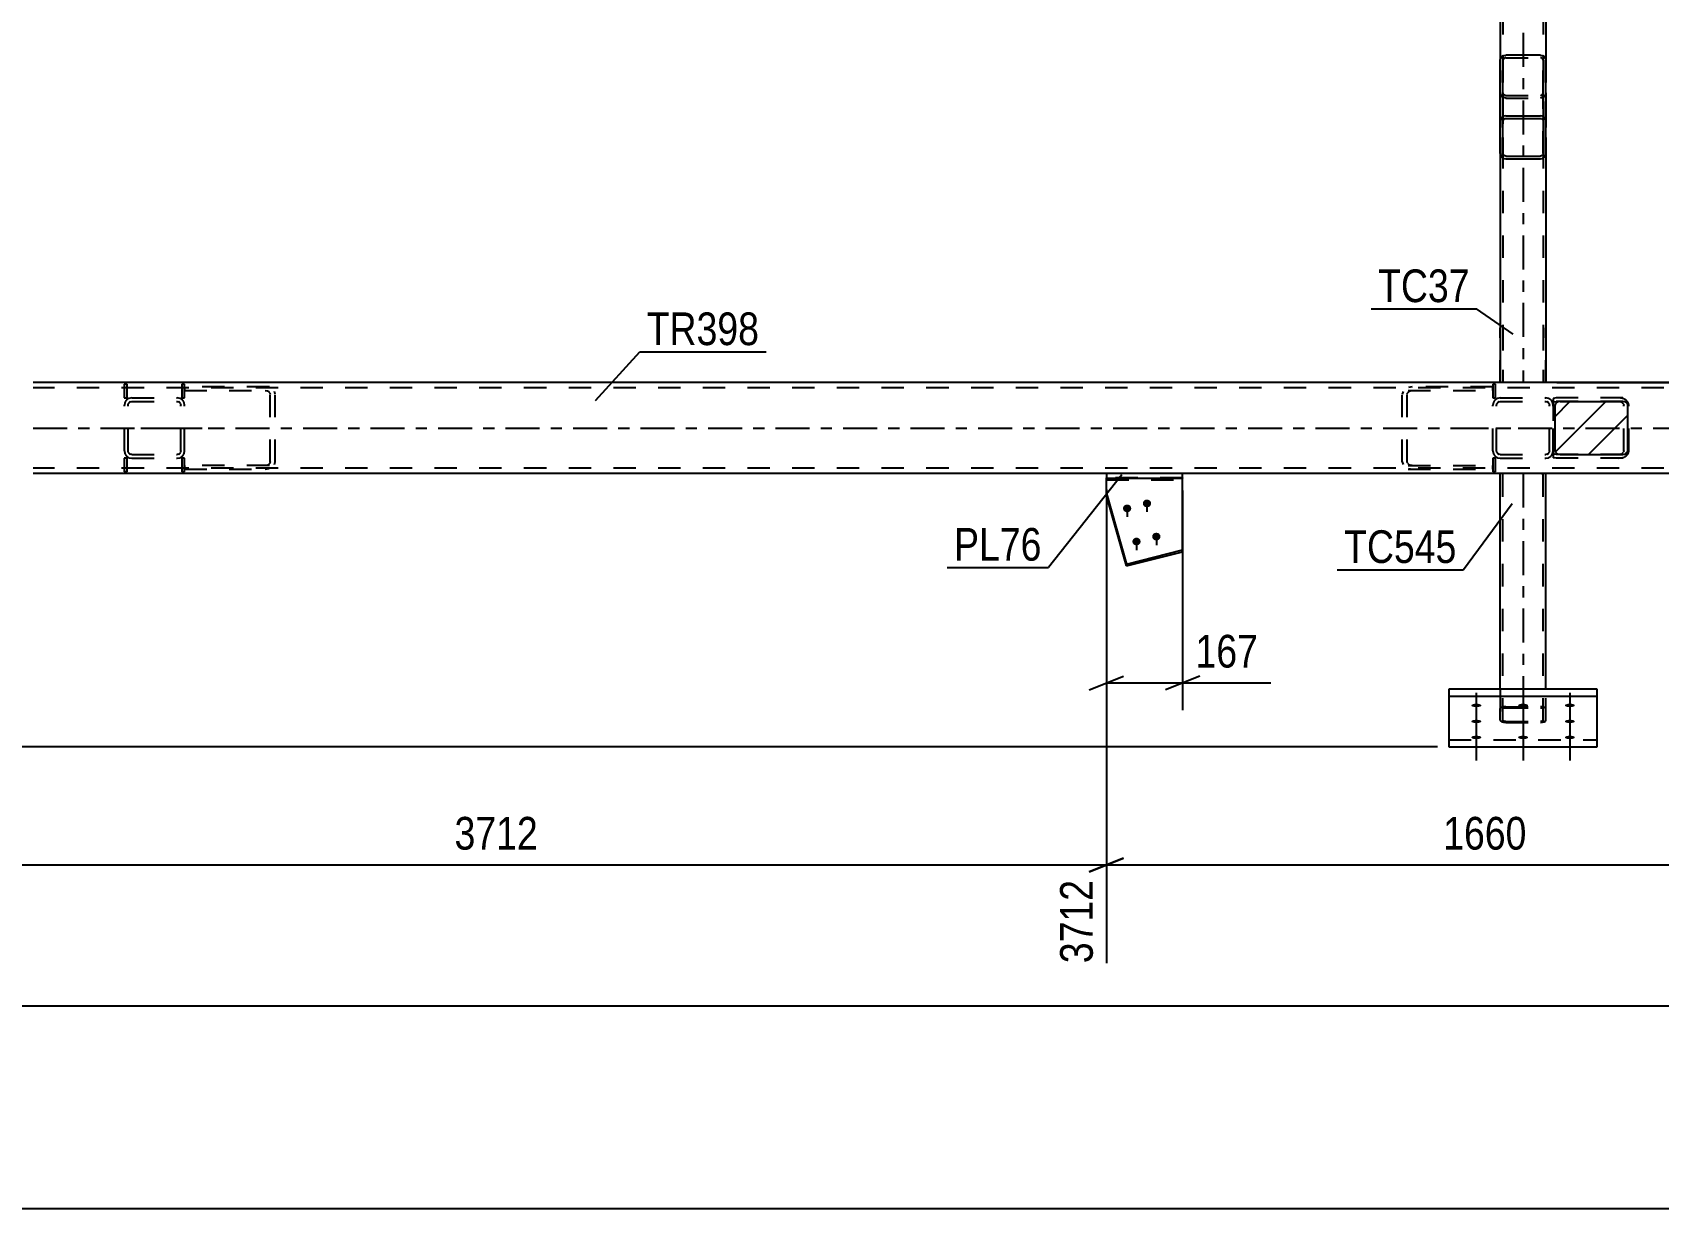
# Model space of a CAD drawing. Header units: millimetres. Extents: x -136 to 1053, y -541 to 300.
# Drawn here: x 11.9 to 154.4, y 101.8 to 204.9 of the extents above; entities that cross this region are included whole.
import ezdxf

# ---------------------------------------------------------------- set-up
doc = ezdxf.new("R2010")
doc.units = ezdxf.units.MM
doc.linetypes.add('DXK_LINE_DOT2', pattern=[3.9198, 1.9599, -1.9599])
doc.linetypes.add('DXK_LINE_DOT3', pattern=[5.9187, 2.979, -0.9799, 0.9799, -0.9799])
doc.styles.add('Arial Narrow', font='ARIALN.TTF', dxfattribs={"height": 0.2})

# ---------------------------------------------------------------- blocks, each defined once
blk = doc.blocks.new('Part-335479020-5787 - 5651')
at = {"color": 7, "linetype": 'DXK_LINE_DOT2'}
for p, q in [((140.16, 167.55), (139.92, 167.55)), ((139.92, 167.55), (139.92, 166.35)), ((140.16, 166.35), (140.16, 167.55)), ((140.16, 166.35), (139.92, 166.35))]:
    blk.add_line(p, q, dxfattribs=at)
blk = doc.blocks.new('Part-335479020-5788 - 5651')
at = {"color": 7, "linetype": 'DXK_LINE_DOT2'}
for p, q in [((140.16, 174.03), (139.92, 174.03)), ((139.92, 174.03), (139.92, 172.83)), ((140.16, 172.83), (140.16, 174.03)), ((139.92, 172.83), (140.16, 172.83))]:
    blk.add_line(p, q, dxfattribs=at)
blk = doc.blocks.new('Part-335479020-5686 - 5651')
at = {"color": 2, "linetype": 'Continuous'}
for p, q in [((106.04, 166.19), (106.04, 165.79)), ((112.72, 166.19), (106.04, 166.19)), ((106.04, 165.79), (112.72, 165.79)), ((112.72, 165.79), (112.72, 166.19))]:
    blk.add_line(p, q, dxfattribs=at)
blk = doc.blocks.new('Part-335479020-5697 - 5651')
at = {"color": 7, "linetype": 'DXK_LINE_DOT2'}
for p, q in [((140.57, 174.19), (140.57, 178.96)), ((140.81, 178.96), (140.81, 174.19)), ((144.33, 178.96), (144.33, 174.19)), ((144.57, 174.19), (144.57, 178.96)), ((144.57, 174.19), (140.57, 174.19))]:
    blk.add_line(p, q, dxfattribs=at)
blk = doc.blocks.new('Bolt-335479020-5712 - 5651')
at = {"linetype": 'Continuous'}
for points in [[(138.47, 146.02), (138.57, 146.02), (138.65, 146.01), (138.73, 145.99), (138.8, 145.97), (138.86, 145.94), (138.89, 145.92), (138.91, 145.88), (138.91, 145.85), (138.89, 145.82), (138.86, 145.79), (138.8, 145.77), (138.73, 145.75), (138.65, 145.73), (138.57, 145.72), (138.47, 145.72), (138.38, 145.72), (138.3, 145.73), (138.22, 145.75), (138.15, 145.77), (138.09, 145.79), (138.06, 145.82), (138.04, 145.85), (138.04, 145.88), (138.06, 145.92), (138.09, 145.94), (138.15, 145.97), (138.22, 145.99), (138.3, 146.01), (138.38, 146.02)], [(142.57, 146.02), (142.67, 146.02), (142.75, 146.01), (142.83, 145.99), (142.9, 145.97), (142.96, 145.94), (142.99, 145.92), (143.01, 145.88), (143.01, 145.85), (142.99, 145.82), (142.96, 145.79), (142.9, 145.77), (142.83, 145.75), (142.75, 145.73), (142.67, 145.72), (142.57, 145.72), (142.48, 145.72), (142.4, 145.73), (142.32, 145.75), (142.25, 145.77), (142.19, 145.79), (142.16, 145.82), (142.14, 145.85), (142.14, 145.88), (142.16, 145.92), (142.19, 145.94), (142.25, 145.97), (142.32, 145.99), (142.4, 146.01), (142.48, 146.02)], [(146.67, 146.02), (146.77, 146.02), (146.85, 146.01), (146.93, 145.99), (147, 145.97), (147.06, 145.94), (147.09, 145.92), (147.11, 145.88), (147.11, 145.85), (147.09, 145.82), (147.06, 145.79), (147, 145.77), (146.93, 145.75), (146.85, 145.73), (146.77, 145.72), (146.67, 145.72), (146.58, 145.72), (146.5, 145.73), (146.42, 145.75), (146.35, 145.77), (146.29, 145.79), (146.26, 145.82), (146.24, 145.85), (146.24, 145.88), (146.26, 145.92), (146.29, 145.94), (146.35, 145.97), (146.42, 145.99), (146.5, 146.01), (146.58, 146.02)], [(138.47, 144.62), (138.57, 144.61), (138.65, 144.6), (138.73, 144.59), (138.8, 144.57), (138.86, 144.54), (138.89, 144.51), (138.91, 144.48), (138.91, 144.45), (138.89, 144.42), (138.86, 144.39), (138.8, 144.37), (138.73, 144.35), (138.65, 144.33), (138.57, 144.32), (138.47, 144.32), (138.38, 144.32), (138.3, 144.33), (138.22, 144.35), (138.15, 144.37), (138.09, 144.39), (138.06, 144.42), (138.04, 144.45), (138.04, 144.48), (138.06, 144.51), (138.09, 144.54), (138.15, 144.57), (138.22, 144.59), (138.3, 144.6), (138.38, 144.61)], [(146.67, 144.62), (146.77, 144.61), (146.85, 144.6), (146.93, 144.59), (147, 144.57), (147.06, 144.54), (147.09, 144.51), (147.11, 144.48), (147.11, 144.45), (147.09, 144.42), (147.06, 144.39), (147, 144.37), (146.93, 144.35), (146.85, 144.33), (146.77, 144.32), (146.67, 144.32), (146.58, 144.32), (146.5, 144.33), (146.42, 144.35), (146.35, 144.37), (146.29, 144.39), (146.26, 144.42), (146.24, 144.45), (146.24, 144.48), (146.26, 144.51), (146.29, 144.54), (146.35, 144.57), (146.42, 144.59), (146.5, 144.6), (146.58, 144.61)], [(138.47, 143.22), (138.57, 143.21), (138.65, 143.2), (138.73, 143.19), (138.8, 143.17), (138.86, 143.14), (138.89, 143.11), (138.91, 143.08), (138.91, 143.05), (138.89, 143.02), (138.86, 142.99), (138.8, 142.96), (138.73, 142.94), (138.65, 142.93), (138.57, 142.92), (138.47, 142.91), (138.38, 142.92), (138.3, 142.93), (138.22, 142.94), (138.15, 142.96), (138.09, 142.99), (138.06, 143.02), (138.04, 143.05), (138.04, 143.08), (138.06, 143.11), (138.09, 143.14), (138.15, 143.17), (138.22, 143.19), (138.3, 143.2), (138.38, 143.21)], [(142.57, 143.22), (142.67, 143.21), (142.75, 143.2), (142.83, 143.19), (142.9, 143.17), (142.96, 143.14), (142.99, 143.11), (143.01, 143.08), (143.01, 143.05), (142.99, 143.02), (142.96, 142.99), (142.9, 142.96), (142.83, 142.94), (142.75, 142.93), (142.67, 142.92), (142.57, 142.91), (142.48, 142.92), (142.4, 142.93), (142.32, 142.94), (142.25, 142.96), (142.19, 142.99), (142.16, 143.02), (142.14, 143.05), (142.14, 143.08), (142.16, 143.11), (142.19, 143.14), (142.25, 143.17), (142.32, 143.19), (142.4, 143.2), (142.48, 143.21)], [(146.67, 143.22), (146.77, 143.21), (146.85, 143.2), (146.93, 143.19), (147, 143.17), (147.06, 143.14), (147.09, 143.11), (147.11, 143.08), (147.11, 143.05), (147.09, 143.02), (147.06, 142.99), (147, 142.96), (146.93, 142.94), (146.85, 142.93), (146.77, 142.92), (146.67, 142.91), (146.58, 142.92), (146.5, 142.93), (146.42, 142.94), (146.35, 142.96), (146.29, 142.99), (146.26, 143.02), (146.24, 143.05), (146.24, 143.08), (146.26, 143.11), (146.29, 143.14), (146.35, 143.17), (146.42, 143.19), (146.5, 143.2), (146.58, 143.21)]]:
    blk.add_hatch(color=1, dxfattribs=at).paths.add_polyline_path(points)
at = {"color": 1, "linetype": 'Continuous'}
for p, q in [((138.47, 146.96), (138.47, 143.84)), ((142.57, 146.96), (142.57, 143.84)), ((146.67, 146.96), (146.67, 143.84)), ((138.47, 145.56), (138.47, 142.44)), ((146.67, 145.56), (146.67, 142.44)), ((138.47, 144.15), (138.47, 141.03)), ((142.57, 144.15), (142.57, 141.03)), ((146.67, 144.15), (146.67, 141.03))]:
    blk.add_line(p, q, dxfattribs=at)
blk = doc.blocks.new('Bolt-335479020-5714 - 5651')
at = {"linetype": 'Continuous'}
for points in [[(107.85, 162.81), (107.78, 162.81), (107.71, 162.83), (107.64, 162.87), (107.59, 162.92), (107.54, 162.97), (107.51, 163.04), (107.5, 163.11), (107.5, 163.18), (107.51, 163.25), (107.54, 163.31), (107.59, 163.37), (107.64, 163.42), (107.71, 163.45), (107.78, 163.47), (107.85, 163.48), (107.93, 163.47), (108, 163.45), (108.07, 163.42), (108.12, 163.37), (108.17, 163.31), (108.2, 163.25), (108.21, 163.18), (108.21, 163.11), (108.2, 163.04), (108.17, 162.97), (108.12, 162.92), (108.07, 162.87), (108, 162.83), (107.93, 162.81)], [(109.59, 163.24), (109.52, 163.25), (109.45, 163.27), (109.38, 163.3), (109.33, 163.35), (109.28, 163.41), (109.25, 163.47), (109.24, 163.54), (109.24, 163.61), (109.25, 163.68), (109.28, 163.75), (109.33, 163.8), (109.38, 163.85), (109.45, 163.89), (109.52, 163.91), (109.59, 163.92), (109.67, 163.91), (109.74, 163.89), (109.81, 163.85), (109.86, 163.8), (109.91, 163.75), (109.94, 163.68), (109.95, 163.61), (109.95, 163.54), (109.94, 163.47), (109.91, 163.41), (109.86, 163.35), (109.81, 163.3), (109.74, 163.27), (109.67, 163.25)], [(108.68, 159.9), (108.6, 159.91), (108.53, 159.93), (108.47, 159.96), (108.41, 160.01), (108.37, 160.07), (108.33, 160.13), (108.32, 160.2), (108.32, 160.27), (108.33, 160.34), (108.37, 160.41), (108.41, 160.46), (108.47, 160.51), (108.53, 160.55), (108.6, 160.57), (108.68, 160.58), (108.75, 160.57), (108.82, 160.55), (108.89, 160.51), (108.94, 160.46), (108.99, 160.41), (109.02, 160.34), (109.03, 160.27), (109.03, 160.2), (109.02, 160.13), (108.99, 160.07), (108.94, 160.01), (108.89, 159.96), (108.82, 159.93), (108.75, 159.91)], [(110.42, 160.33), (110.34, 160.34), (110.27, 160.36), (110.2, 160.4), (110.15, 160.45), (110.1, 160.5), (110.07, 160.57), (110.06, 160.64), (110.06, 160.71), (110.07, 160.78), (110.1, 160.84), (110.15, 160.9), (110.2, 160.95), (110.27, 160.98), (110.34, 161), (110.42, 161.01), (110.49, 161), (110.56, 160.98), (110.63, 160.95), (110.68, 160.9), (110.73, 160.84), (110.76, 160.78), (110.77, 160.71), (110.77, 160.64), (110.76, 160.57), (110.73, 160.5), (110.68, 160.45), (110.63, 160.4), (110.56, 160.36), (110.49, 160.34)]]:
    blk.add_hatch(color=1, dxfattribs=at).paths.add_polyline_path(points)
at = {"color": 1, "linetype": 'Continuous'}
for p, q in [((107.85, 163.42), (107.85, 162.39)), ((109.59, 163.85), (109.59, 162.83)), ((108.68, 160.51), (108.68, 159.49)), ((110.42, 160.95), (110.42, 159.92))]:
    blk.add_line(p, q, dxfattribs=at)
blk = doc.blocks.new('Part-335479020-5784 - 5651')
at = {"color": 7, "linetype": 'DXK_LINE_DOT2'}
for p, q in [((25.21, 174.03), (24.97, 174.03)), ((24.97, 174.03), (24.97, 172.83)), ((25.21, 172.83), (25.21, 174.03)), ((24.97, 172.83), (25.21, 172.83))]:
    blk.add_line(p, q, dxfattribs=at)
blk = doc.blocks.new('Part-335479020-5785 - 5651')
at = {"color": 7, "linetype": 'DXK_LINE_DOT2'}
for p, q in [((20.16, 167.55), (19.92, 167.55)), ((19.92, 167.55), (19.92, 166.35)), ((20.16, 166.35), (20.16, 167.55)), ((20.16, 166.35), (19.92, 166.35))]:
    blk.add_line(p, q, dxfattribs=at)
blk = doc.blocks.new('Part-335479020-5728 - 5651')
at = {"color": 7, "linetype": 'DXK_LINE_DOT2'}
for p, q in [((112.72, 165.81), (106.04, 165.81)), ((106.04, 165.81), (106.04, 165.79)), ((106.04, 165.79), (106.04, 165.81)), ((106.04, 165.64), (112.72, 165.64)), ((112.72, 165.81), (112.72, 165.79)), ((112.72, 165.79), (112.72, 165.81))]:
    blk.add_line(p, q, dxfattribs=at)
at = {"color": 2, "linetype": 'Continuous'}
for p, q in [((106.04, 164.28), (106.04, 165.79)), ((112.72, 159.34), (112.72, 165.79)), ((106.04, 164.44), (107.79, 158.26)), ((107.79, 158.1), (106.04, 164.28)), ((107.79, 158.26), (112.72, 159.5)), ((107.79, 158.1), (112.72, 159.34)), ((107.79, 158.26), (107.79, 158.1))]:
    blk.add_line(p, q, dxfattribs=at)
blk = doc.blocks.new('Part-335479020-5786 - 5651')
at = {"color": 7, "linetype": 'DXK_LINE_DOT2'}
for p, q in [((20.16, 174.03), (19.92, 174.03)), ((19.92, 174.03), (19.92, 172.83)), ((20.16, 172.83), (20.16, 174.03)), ((19.92, 172.83), (20.16, 172.83))]:
    blk.add_line(p, q, dxfattribs=at)
blk = doc.blocks.new('Part-335479020-5797 - 5651')
at = {"color": 7, "linetype": 'DXK_LINE_DOT2'}
for p, q in [((25.21, 167.55), (24.97, 167.55)), ((24.97, 167.55), (24.97, 166.35)), ((25.21, 166.35), (25.21, 167.55)), ((24.97, 166.35), (25.21, 166.35))]:
    blk.add_line(p, q, dxfattribs=at)
blk = doc.blocks.new('Part-335479020-5841 - 5651')
at = {"color": 2, "linetype": 'Continuous'}
for p, q in [((140.57, 253.7), (140.61, 253.89)), ((140.61, 253.89), (140.72, 254.04)), ((140.72, 254.04), (140.87, 254.15)), ((140.87, 254.15), (141.05, 254.18)), ((141.05, 254.18), (144.09, 254.18)), ((144.09, 254.18), (144.28, 254.15)), ((144.28, 254.15), (144.43, 254.04)), ((144.43, 254.04), (144.54, 253.89)), ((144.54, 253.89), (144.57, 253.7)), ((140.57, 253.7), (140.57, 252.99)), ((144.57, 253.7), (144.57, 252.99)), ((140.57, 240.57), (140.57, 225.93)), ((144.57, 240.57), (144.57, 225.93)), ((140.57, 213.51), (140.57, 202.43)), ((144.57, 213.51), (144.57, 202.43)), ((140.57, 194.25), (140.57, 174.19)), ((144.57, 194.25), (144.57, 174.19)), ((144.54, 174.19), (140.57, 174.19)), ((144.57, 174.19), (144.54, 174.19))]:
    blk.add_line(p, q, dxfattribs=at)
at = {"color": 7, "linetype": 'DXK_LINE_DOT2'}
for p, q in [((140.83, 253.8), (140.81, 253.7)), ((140.88, 253.87), (140.83, 253.8)), ((140.96, 253.93), (140.88, 253.87)), ((141.05, 253.94), (140.96, 253.93)), ((141.05, 253.94), (144.09, 253.94)), ((144.19, 253.93), (144.09, 253.94)), ((144.26, 253.87), (144.19, 253.93)), ((144.32, 253.8), (144.26, 253.87)), ((144.33, 253.7), (144.32, 253.8)), ((140.57, 252.99), (140.57, 240.57)), ((140.81, 253.7), (140.81, 174.19)), ((144.33, 253.7), (144.33, 174.19)), ((144.57, 252.99), (144.57, 240.57)), ((140.61, 250.48), (140.57, 250.66)), ((140.72, 250.33), (140.61, 250.48)), ((140.87, 250.22), (140.72, 250.33)), ((140.81, 250.66), (140.83, 250.57)), ((140.83, 250.57), (140.88, 250.5)), ((141.05, 250.18), (140.87, 250.22)), ((140.88, 250.5), (140.96, 250.44)), ((140.96, 250.44), (141.05, 250.42)), ((141.05, 250.42), (144.09, 250.42)), ((141.05, 250.18), (144.09, 250.18)), ((144.09, 250.42), (144.19, 250.44)), ((144.28, 250.22), (144.09, 250.18)), ((144.19, 250.44), (144.26, 250.5)), ((144.26, 250.5), (144.32, 250.57)), ((144.43, 250.33), (144.28, 250.22)), ((144.32, 250.57), (144.33, 250.66)), ((144.54, 250.48), (144.43, 250.33)), ((144.57, 250.66), (144.54, 250.48)), ((140.57, 225.93), (140.57, 213.51)), ((144.57, 225.93), (144.57, 213.51)), ((140.57, 202.43), (140.57, 194.25)), ((144.57, 202.43), (144.57, 194.25)), ((144.32, 174.19), (144.33, 174.19))]:
    blk.add_line(p, q, dxfattribs=at)
at = {"color": 7, "linetype": 'DXK_LINE_DOT3'}
blk.add_line((142.57, 252.18), (142.57, 174.19), dxfattribs=at)
blk = doc.blocks.new('Part-335479020-5843 - 5651')
at = {"color": 2, "linetype": 'Continuous'}
for p, q in [((149.07, 147.29), (136.07, 147.29)), ((136.07, 147.29), (136.07, 142.24)), ((149.07, 142.24), (149.07, 147.29)), ((136.07, 146.69), (149.07, 146.69)), ((136.07, 142.24), (149.07, 142.24))]:
    blk.add_line(p, q, dxfattribs=at)
at = {"color": 7, "linetype": 'DXK_LINE_DOT2'}
blk.add_line((136.07, 142.85), (149.07, 142.85), dxfattribs=at)
blk = doc.blocks.new('Part-335479020-5852 - 5651')
at = {"color": 2, "linetype": 'Continuous'}
for p, q in [((140.57, 174.19), (11.92, 174.19)), ((380.57, 174.19), (144.57, 174.19)), ((106.04, 166.19), (11.92, 166.19)), ((140.57, 166.19), (112.72, 166.19)), ((172.42, 166.19), (144.57, 166.19))]:
    blk.add_line(p, q, dxfattribs=at)
at = {"color": 7, "linetype": 'DXK_LINE_DOT2'}
for p, q in [((144.57, 174.19), (140.57, 174.19)), ((637.06, 173.71), (11.92, 173.71)), ((637.06, 166.67), (11.92, 166.67)), ((112.72, 166.19), (106.04, 166.19)), ((144.57, 166.19), (140.57, 166.19))]:
    blk.add_line(p, q, dxfattribs=at)
at = {"color": 7, "linetype": 'DXK_LINE_DOT3'}
blk.add_line((11.92, 170.19), (637.06, 170.19), dxfattribs=at)
blk = doc.blocks.new('Part-335479020-5856 - 5651')
at = {"color": 7, "linetype": 'DXK_LINE_DOT2'}
for p, q in [((20.57, 172.83), (20.32, 172.78)), ((20.57, 172.83), (24.57, 172.83)), ((24.81, 172.78), (24.57, 172.83)), ((19.97, 172.43), (19.93, 172.19)), ((19.93, 168.19), (19.93, 172.19)), ((20.25, 172.19), (20.27, 172.31)), ((20.25, 168.19), (20.25, 172.19)), ((20.44, 172.48), (20.57, 172.51)), ((20.57, 172.51), (24.57, 172.51)), ((24.57, 172.51), (24.69, 172.48)), ((24.86, 172.31), (24.89, 172.19)), ((24.89, 168.19), (24.89, 172.19)), ((25.21, 172.19), (25.16, 172.43)), ((25.21, 168.19), (25.21, 172.19)), ((19.93, 168.19), (19.97, 167.94)), ((20.27, 168.06), (20.25, 168.19)), ((20.32, 167.59), (20.57, 167.55)), ((20.57, 167.87), (20.44, 167.89)), ((20.57, 167.87), (24.57, 167.87)), ((20.57, 167.55), (24.57, 167.55)), ((24.69, 167.89), (24.57, 167.87)), ((24.57, 167.55), (24.81, 167.59)), ((24.89, 168.19), (24.86, 168.06)), ((25.16, 167.94), (25.21, 168.19))]:
    blk.add_line(p, q, dxfattribs=at)
for centre, radius, start, end in [((20.57, 172.19), 0.64, 112.5, 157.5), ((24.57, 172.19), 0.64, 22.5, 67.5), ((20.57, 172.19), 0.32, 112.5, 157.5), ((24.57, 172.19), 0.32, 22.5, 67.5), ((20.57, 168.19), 0.64, 202.5, 247.5), ((20.57, 168.19), 0.32, 202.5, 247.5), ((24.57, 168.19), 0.32, 292.5, 337.5), ((24.57, 168.19), 0.64, 292.5, 337.5)]:
    blk.add_arc(centre, radius, start, end, dxfattribs=at)
blk = doc.blocks.new('Part-335479020-5859 - 5651')
at = {"color": 7, "linetype": 'DXK_LINE_DOT2'}
for p, q in [((140.57, 172.83), (140.32, 172.78)), ((140.57, 172.83), (144.57, 172.83)), ((144.81, 172.78), (144.57, 172.83)), ((139.97, 172.43), (139.93, 172.19)), ((139.93, 168.19), (139.93, 172.19)), ((140.25, 172.19), (140.27, 172.31)), ((140.25, 168.19), (140.25, 172.19)), ((140.44, 172.48), (140.57, 172.51)), ((140.57, 172.51), (144.57, 172.51)), ((144.57, 172.51), (144.69, 172.48)), ((144.86, 172.31), (144.89, 172.19)), ((144.89, 168.19), (144.89, 172.19)), ((145.21, 172.19), (145.16, 172.43)), ((145.21, 168.19), (145.21, 172.19)), ((139.93, 168.19), (139.97, 167.94)), ((140.27, 168.06), (140.25, 168.19)), ((140.32, 167.59), (140.57, 167.55)), ((140.57, 167.87), (140.44, 167.89)), ((140.57, 167.87), (144.57, 167.87)), ((140.57, 167.55), (144.57, 167.55)), ((144.69, 167.89), (144.57, 167.87)), ((144.57, 167.55), (144.81, 167.59)), ((144.89, 168.19), (144.86, 168.06)), ((145.16, 167.94), (145.21, 168.19))]:
    blk.add_line(p, q, dxfattribs=at)
at = {"color": 7, "linetype": 'DXK_LINE_DOT3'}
blk.add_line((142.57, 170.19), (142.57, 170.19), dxfattribs=at)
at = {"color": 7, "linetype": 'DXK_LINE_DOT2'}
for centre, radius, start, end in [((140.57, 172.19), 0.64, 112.5, 157.5), ((144.57, 172.19), 0.64, 22.5, 67.5), ((140.57, 172.19), 0.32, 112.5, 157.5), ((144.57, 172.19), 0.32, 22.5, 67.5), ((140.57, 168.19), 0.64, 202.5, 247.5), ((140.57, 168.19), 0.32, 202.5, 247.5), ((144.57, 168.19), 0.32, 292.5, 337.5), ((144.57, 168.19), 0.64, 292.5, 337.5)]:
    blk.add_arc(centre, radius, start, end, dxfattribs=at)
blk = doc.blocks.new('Part-335479020-5884 - 5651')
at = {"color": 7, "linetype": 'DXK_LINE_DOT2'}
for p, q in [((32.64, 173.79), (25.21, 173.79)), ((25.21, 173.79), (25.21, 173.47)), ((25.21, 173.47), (32.64, 173.47)), ((32.62, 173.74), (32.28, 173.79)), ((32.28, 173.47), (32.45, 173.44)), ((32.69, 173.27), (32.72, 173.15)), ((32.72, 167.23), (32.72, 173.15)), ((33.16, 173.15), (33.1, 173.39)), ((33.16, 167.23), (33.16, 173.15)), ((32.64, 166.91), (25.21, 166.91)), ((25.21, 166.91), (25.21, 166.59)), ((32.45, 166.93), (32.28, 166.91)), ((32.72, 167.23), (32.69, 167.1)), ((33.1, 166.98), (33.16, 167.23)), ((25.21, 166.59), (32.64, 166.59)), ((32.28, 166.59), (32.62, 166.63))]:
    blk.add_line(p, q, dxfattribs=at)
at = {"color": 7, "linetype": 'DXK_LINE_DOT3'}
blk.add_line((21.36, 170.19), (28.57, 170.19), dxfattribs=at)
at = {"color": 7, "linetype": 'DXK_LINE_DOT2'}
for centre, start, end in [((32.35, 173.05), 32.4364, 75.4618), ((32.35, 167.32), 284.5382, 327.5636)]:
    blk.add_arc(centre, 0.401, start, end, dxfattribs=at)
blk = doc.blocks.new('Part-335479020-5885 - 5651')
at = {"color": 7, "linetype": 'DXK_LINE_DOT2'}
for p, q in [((132.05, 173.39), (131.98, 173.15)), ((131.98, 167.23), (131.98, 173.15)), ((132.42, 173.15), (132.45, 173.27)), ((132.42, 167.23), (132.42, 173.15)), ((139.93, 173.79), (132.51, 173.79)), ((132.51, 173.47), (139.93, 173.47)), ((132.86, 173.79), (132.52, 173.74)), ((132.69, 173.44), (132.86, 173.47)), ((139.93, 173.47), (139.93, 173.79)), ((131.98, 167.23), (132.05, 166.98)), ((132.45, 167.1), (132.42, 167.23)), ((132.51, 166.91), (139.93, 166.91)), ((132.86, 166.91), (132.69, 166.93)), ((139.93, 166.59), (139.93, 166.91)), ((132.51, 166.59), (139.93, 166.59)), ((132.52, 166.63), (132.86, 166.59))]:
    blk.add_line(p, q, dxfattribs=at)
at = {"color": 7, "linetype": 'DXK_LINE_DOT3'}
blk.add_line((136.57, 170.19), (143.77, 170.19), dxfattribs=at)
at = {"color": 7, "linetype": 'DXK_LINE_DOT2'}
for centre, start, end in [((132.79, 173.05), 104.5547, 147.5895), ((132.79, 167.32), 212.4105, 255.4453)]:
    blk.add_arc(centre, 0.401, start, end, dxfattribs=at)
blk = doc.blocks.new('Part-335479020-5897 - 5651')
at = {"color": 2, "linetype": 'Continuous'}
for p, q in [((144.09, 166.19), (140.57, 166.19)), ((140.57, 147.29), (140.57, 166.19)), ((144.57, 166.19), (144.09, 166.19)), ((144.57, 147.29), (144.57, 166.19))]:
    blk.add_line(p, q, dxfattribs=at)
at = {"color": 7, "linetype": 'DXK_LINE_DOT2'}
for p, q in [((140.81, 144.55), (140.81, 166.19)), ((144.19, 166.19), (144.26, 166.19)), ((144.26, 166.19), (144.28, 166.19)), ((144.28, 166.19), (144.32, 166.19)), ((144.32, 166.19), (144.33, 166.19)), ((144.33, 144.55), (144.33, 166.19)), ((140.57, 147.29), (140.57, 144.55)), ((144.57, 144.55), (144.57, 147.29)), ((140.61, 145.65), (140.57, 145.59)), ((140.57, 144.55), (140.57, 145.59)), ((140.72, 145.7), (140.61, 145.65)), ((140.87, 145.74), (140.72, 145.7)), ((140.81, 145.59), (140.83, 145.62)), ((140.83, 145.62), (140.88, 145.65)), ((141.05, 145.75), (140.87, 145.74)), ((140.88, 145.65), (140.96, 145.66)), ((140.96, 145.66), (141.05, 145.67)), ((141.05, 145.75), (144.09, 145.75)), ((141.05, 145.67), (144.09, 145.67)), ((144.28, 145.74), (144.09, 145.75)), ((144.09, 145.67), (144.19, 145.66)), ((144.19, 145.66), (144.26, 145.65)), ((144.26, 145.65), (144.32, 145.62)), ((144.43, 145.7), (144.28, 145.74)), ((144.32, 145.62), (144.33, 145.59)), ((144.54, 145.65), (144.43, 145.7)), ((144.57, 145.59), (144.54, 145.65)), ((140.57, 144.55), (140.61, 144.49)), ((140.61, 144.49), (140.72, 144.43)), ((140.72, 144.43), (140.87, 144.4)), ((140.83, 144.52), (140.81, 144.55)), ((140.88, 144.49), (140.83, 144.52)), ((140.87, 144.4), (141.05, 144.38)), ((140.96, 144.47), (140.88, 144.49)), ((141.05, 144.47), (140.96, 144.47)), ((141.05, 144.47), (144.09, 144.47)), ((141.05, 144.38), (144.09, 144.38)), ((144.19, 144.47), (144.09, 144.47)), ((144.09, 144.38), (144.28, 144.4)), ((144.26, 144.49), (144.19, 144.47)), ((144.32, 144.52), (144.26, 144.49)), ((144.28, 144.4), (144.43, 144.43)), ((144.33, 144.55), (144.32, 144.52)), ((144.43, 144.43), (144.54, 144.49)), ((144.54, 144.49), (144.57, 144.55))]:
    blk.add_line(p, q, dxfattribs=at)
at = {"color": 7, "linetype": 'DXK_LINE_DOT3'}
blk.add_line((142.57, 166.19), (142.57, 145.07), dxfattribs=at)
blk = doc.blocks.new('Part-335479020-5907 - 5651')
at = {"linetype": 'Continuous'}
h = blk.add_hatch(dxfattribs=at)
h.set_pattern_fill('', scale=0.7, style=0, pattern_type=0)
h.set_pattern_definition([(45, (151.4863, 167.8894), (-1.57154, 1.57154), [])])
h.paths.add_polyline_path([(151.32, 167.87), (151.49, 167.89), (151.63, 167.96), (151.72, 168.06), (151.76, 168.19), (151.76, 172.19), (151.72, 172.31), (151.63, 172.41), (151.49, 172.48), (151.32, 172.51), (145.82, 172.51), (145.65, 172.48), (145.51, 172.41), (145.42, 172.31), (145.38, 172.19), (145.38, 168.19), (145.42, 168.06), (145.51, 167.96), (145.65, 167.89), (145.82, 167.87)])
at = {"color": 7, "linetype": 'DXK_LINE_DOT2'}
for p, q in [((145.47, 172.83), (145.21, 172.79)), ((145.21, 172.79), (145.21, 167.58)), ((151.32, 172.83), (145.47, 172.83)), ((151.3, 172.78), (150.96, 172.83)), ((145.21, 172.43), (145.3, 172.48)), ((145.3, 172.48), (145.47, 172.51)), ((151.32, 172.51), (145.47, 172.51)), ((150.96, 172.51), (151.13, 172.48)), ((151.37, 172.31), (151.4, 172.19)), ((151.4, 168.19), (151.4, 172.19)), ((151.84, 172.19), (151.78, 172.43)), ((151.84, 168.19), (151.84, 172.19)), ((145.3, 167.89), (145.21, 167.94)), ((145.47, 167.55), (145.21, 167.58)), ((145.47, 167.87), (145.3, 167.89)), ((151.32, 167.87), (145.47, 167.87)), ((151.32, 167.55), (145.47, 167.55)), ((151.13, 167.89), (150.96, 167.87)), ((150.96, 167.55), (151.3, 167.59)), ((151.4, 168.19), (151.37, 168.06)), ((151.78, 167.94), (151.84, 168.19))]:
    blk.add_line(p, q, dxfattribs=at)
at = {"color": 2, "linetype": 'Continuous'}
for p, q in [((145.42, 172.31), (145.38, 172.19)), ((145.38, 168.19), (145.38, 172.19)), ((145.82, 172.51), (145.65, 172.48)), ((145.82, 172.51), (151.32, 172.51)), ((151.49, 172.48), (151.32, 172.51)), ((151.76, 172.19), (151.72, 172.31)), ((151.76, 168.19), (151.76, 172.19)), ((145.38, 168.19), (145.42, 168.06)), ((145.65, 167.89), (145.82, 167.87)), ((145.82, 167.87), (151.32, 167.87)), ((151.32, 167.87), (151.49, 167.89)), ((151.72, 168.06), (151.76, 168.19))]:
    blk.add_line(p, q, dxfattribs=at)
at = {"color": 7, "linetype": 'DXK_LINE_DOT2'}
for centre, radius, start, end in [((151.1, 172), 0.802, 32.4362, 75.4617), ((151.03, 172.09), 0.401, 32.4362, 75.4617), ((151.03, 168.28), 0.401, 284.5383, 327.5638), ((151.1, 168.37), 0.802, 284.5383, 327.5638)]:
    blk.add_arc(centre, radius, start, end, dxfattribs=at)
at = {"color": 2, "linetype": 'Continuous'}
for centre, start, end in [((145.76, 172.09), 104.5383, 147.5638), ((151.39, 172.09), 32.4362, 75.4617), ((145.76, 168.28), 212.4362, 255.4617), ((151.39, 168.28), 284.5383, 327.5638)]:
    blk.add_arc(centre, 0.401, start, end, dxfattribs=at)
blk = doc.blocks.new('Part-335479020-9706 - 5651')
at = {"color": 2, "linetype": 'Continuous'}
for p, q in [((140.57, 202.43), (140.61, 202.61)), ((140.61, 202.61), (140.72, 202.75)), ((140.72, 202.75), (140.87, 202.85)), ((140.87, 202.85), (141.05, 202.88)), ((144.09, 202.88), (141.05, 202.88)), ((144.09, 202.88), (144.28, 202.85)), ((144.28, 202.85), (144.43, 202.75)), ((144.43, 202.75), (144.54, 202.61)), ((144.54, 202.61), (144.57, 202.43)), ((140.57, 197.11), (140.57, 202.43)), ((144.57, 197.11), (144.57, 202.43)), ((140.61, 197.28), (140.57, 197.11)), ((140.57, 194.25), (140.57, 197.11)), ((140.72, 197.43), (140.61, 197.28)), ((140.87, 197.53), (140.72, 197.43)), ((140.81, 197.11), (140.83, 197.19)), ((140.81, 194.25), (140.81, 197.11)), ((140.83, 197.19), (140.88, 197.27)), ((141.05, 197.56), (140.87, 197.53)), ((140.88, 197.27), (140.96, 197.32)), ((140.96, 197.32), (141.05, 197.33)), ((141.05, 197.56), (144.09, 197.56)), ((141.05, 197.33), (144.09, 197.33)), ((144.28, 197.53), (144.09, 197.56)), ((144.09, 197.33), (144.19, 197.32)), ((144.19, 197.32), (144.26, 197.27)), ((144.26, 197.27), (144.32, 197.19)), ((144.43, 197.43), (144.28, 197.53)), ((144.32, 197.19), (144.33, 197.11)), ((144.33, 197.11), (144.33, 194.25)), ((144.54, 197.28), (144.43, 197.43)), ((144.57, 197.11), (144.54, 197.28)), ((144.57, 194.25), (144.57, 197.11)), ((140.57, 194.25), (140.61, 194.08)), ((140.61, 194.08), (140.72, 193.93)), ((140.72, 193.93), (140.87, 193.83)), ((140.83, 194.16), (140.81, 194.25)), ((140.88, 194.09), (140.83, 194.16)), ((140.96, 194.04), (140.88, 194.09)), ((141.05, 194.03), (140.96, 194.04)), ((141.05, 194.03), (144.09, 194.03)), ((144.19, 194.04), (144.09, 194.03)), ((144.26, 194.09), (144.19, 194.04)), ((144.32, 194.16), (144.26, 194.09)), ((144.28, 193.83), (144.43, 193.93)), ((144.33, 194.25), (144.32, 194.16)), ((144.43, 193.93), (144.54, 194.08)), ((144.54, 194.08), (144.57, 194.25)), ((140.87, 193.83), (141.05, 193.8)), ((141.05, 193.8), (144.09, 193.8)), ((144.09, 193.8), (144.28, 193.83))]:
    blk.add_line(p, q, dxfattribs=at)
at = {"color": 7, "linetype": 'DXK_LINE_DOT2'}
for p, q in [((140.83, 202.52), (140.81, 202.43)), ((140.88, 202.59), (140.83, 202.52)), ((140.96, 202.64), (140.88, 202.59)), ((141.05, 202.66), (140.96, 202.64)), ((141.05, 202.88), (141.05, 202.88)), ((141.05, 202.66), (144.09, 202.66)), ((144.09, 202.88), (144.09, 202.88)), ((144.19, 202.64), (144.09, 202.66)), ((144.26, 202.59), (144.19, 202.64)), ((144.32, 202.52), (144.26, 202.59)), ((144.33, 202.43), (144.32, 202.52)), ((140.57, 202.43), (140.57, 199.58)), ((140.81, 202.43), (140.81, 197.11)), ((140.81, 199.58), (140.81, 202.43)), ((144.33, 202.43), (144.33, 197.11)), ((144.33, 199.58), (144.33, 202.43)), ((144.57, 202.43), (144.57, 199.58)), ((140.57, 199.58), (140.57, 194.25)), ((140.61, 199.4), (140.57, 199.58)), ((140.72, 199.26), (140.61, 199.4)), ((140.87, 199.16), (140.72, 199.26)), ((140.81, 199.58), (140.81, 194.25)), ((140.83, 199.49), (140.81, 199.58)), ((140.87, 199.44), (140.83, 199.49)), ((140.88, 199.42), (140.87, 199.44)), ((141.05, 199.12), (140.87, 199.16)), ((140.88, 199.42), (140.96, 199.37)), ((140.96, 199.37), (141.05, 199.35)), ((141.05, 199.35), (144.09, 199.35)), ((141.05, 199.12), (144.09, 199.12)), ((144.09, 199.35), (144.19, 199.37)), ((144.28, 199.16), (144.09, 199.12)), ((144.19, 199.37), (144.26, 199.42)), ((144.26, 199.42), (144.32, 199.49)), ((144.43, 199.26), (144.28, 199.16)), ((144.32, 199.49), (144.33, 199.58)), ((144.33, 194.25), (144.33, 199.58)), ((144.54, 199.4), (144.43, 199.26)), ((144.57, 199.58), (144.54, 199.4)), ((144.57, 199.58), (144.57, 194.25))]:
    blk.add_line(p, q, dxfattribs=at)
blk = doc.blocks.new('StraightDimension-335479020-5913 - 5651')
at = {"color": 7, "linetype": 'Continuous'}
blk.add_line((-1.98, 101.76), (667.31, 101.76), dxfattribs=at)
blk = doc.blocks.new('StraightDimension-335479020-5941 - 5651')
at = {"color": 7, "linetype": 'Continuous'}
blk.add_line((-0.98, 119.52), (666.31, 119.52), dxfattribs=at)
blk = doc.blocks.new('StraightDimension-335479020-5983 - 5651')
at = {"color": 7, "linetype": 'Continuous'}
for p, q in [((106.04, 164.79), (106.04, 145.44)), ((112.72, 164.72), (112.72, 145.44)), ((104.54, 147.24), (107.54, 148.44)), ((114.22, 148.44), (111.22, 147.24)), ((106.04, 147.84), (112.72, 147.84)), ((112.72, 147.84), (120.46, 147.84)), ((112.72, 147.84), (120.46, 147.84))]:
    blk.add_line(p, q, dxfattribs=at)
at = {"color": 0}
blk.add_wipeout([(119.93, 148.59), (119.93, 152.79), (113.25, 152.79), (113.25, 148.59)], dxfattribs=at)
at = {"color": 3, "style": 'Arial Narrow'}
blk.add_text('167', height=2.863, dxfattribs=at).set_placement((113.85, 149.19))
blk = doc.blocks.new('StraightDimension-335479020-6008 - 5651')
at = {"color": 7, "linetype": 'Continuous'}
for p, q in [((172.42, 164.72), (172.42, 123.27)), ((106.04, 163.36), (106.04, 123.27)), ((107.54, 132.48), (104.54, 131.28)), ((106.04, 131.88), (172.42, 131.88)), ((170.92, 131.28), (173.92, 132.48))]:
    blk.add_line(p, q, dxfattribs=at)
at = {"color": 0}
blk.add_wipeout([(143.49, 132.63), (143.49, 136.83), (134.97, 136.83), (134.97, 132.63)], dxfattribs=at)
at = {"color": 3, "style": 'Arial Narrow'}
blk.add_text('1660', height=2.863, dxfattribs=at).set_placement((135.57, 133.23))
at = {"color": 0, "linetype": 'Continuous'}
blk.add_wipeout([(171.82, 131.18), (167.62, 131.18), (167.62, 122.67), (171.82, 122.67)], dxfattribs=at)
at = {"color": 3, "linetype": 'Continuous', "style": 'Arial Narrow'}
blk.add_text('5371', height=2.863, rotation=90.0002, dxfattribs=at).set_placement((171.22, 123.27))
blk = doc.blocks.new('StraightDimension-335479020-6064 - 5651')
at = {"color": 7, "linetype": 'Continuous'}
for p, q in [((-0.98, 165.19), (-0.98, 128.76)), ((106.04, 163.36), (106.04, 123.27)), ((0.52, 132.48), (-2.48, 131.28)), ((-0.98, 131.88), (106.04, 131.88)), ((104.54, 131.28), (107.54, 132.48))]:
    blk.add_line(p, q, dxfattribs=at)
at = {"color": 0}
blk.add_wipeout([(56.79, 132.63), (56.79, 136.83), (48.28, 136.83), (48.28, 132.63)], dxfattribs=at)
at = {"color": 3, "style": 'Arial Narrow'}
blk.add_text('3712', height=2.863, dxfattribs=at).set_placement((48.88, 133.23))
at = {"color": 0, "linetype": 'Continuous'}
for points in [[(-1.58, 131.18), (-5.78, 131.18), (-5.78, 128.16), (-1.58, 128.16)], [(105.44, 131.18), (101.24, 131.18), (101.24, 122.67), (105.44, 122.67)]]:
    blk.add_wipeout(points, dxfattribs=at)
at = {"color": 3, "linetype": 'Continuous', "style": 'Arial Narrow'}
for s, height, p in [('0', 2.86, (-2.18, 128.76)), ('3712', 2.863, (104.84, 123.27))]:
    blk.add_text(s, height=height, rotation=90.0002, dxfattribs=at).set_placement(p)
blk = doc.blocks.new('StraightDimension-335479020-6124 - 5651')
at = {"color": 7, "linetype": 'Continuous'}
blk.add_line((135.07, 142.24), (-18.54, 142.24), dxfattribs=at)
blk = doc.blocks.new('StraightDimension-335479020-6132 - 5651')
at = {"color": 7, "linetype": 'Continuous'}
for p, q in [((160.14, 252.68), (158.94, 255.68)), ((145.08, 254.18), (161.94, 254.18)), ((159.54, 174.19), (159.54, 254.18)), ((158.94, 175.69), (160.14, 172.69)), ((145.53, 174.19), (161.94, 174.19))]:
    blk.add_line(p, q, dxfattribs=at)
at = {"color": 0}
blk.add_wipeout([(158.79, 218.44), (154.59, 218.44), (154.59, 209.93), (158.79, 209.93)], dxfattribs=at)
at = {"color": 3, "style": 'Arial Narrow'}
blk.add_text('2000', height=2.863, rotation=90.0002, dxfattribs=at).set_placement((158.19, 210.53))
blk = doc.blocks.new('Mark-335479020-5682 - 5651')
at = {"color": 0}
blk.add_wipeout([(100.36, 158.56), (100.36, 161.56), (92.68, 161.56), (92.68, 158.56)], dxfattribs=at)
blk.add_wipeout([(100.36, 158.56), (100.36, 161.56), (92.68, 161.56), (92.68, 158.56)], dxfattribs=at)
at = {"color": 30, "linetype": 'Continuous'}
for p in [(107.39, 166.09), (92.08, 157.96)]:
    blk.add_line(p, (100.96, 157.96), dxfattribs=at)
at = {"color": 3, "style": 'Arial Narrow'}
blk.add_text('PL76', height=2.863, dxfattribs=at).set_placement((92.68, 158.56))
blk = doc.blocks.new('Mark-335479020-5837 - 5651')
at = {"color": 0}
blk.add_wipeout([(137.9, 181.23), (137.9, 184.23), (129.86, 184.23), (129.86, 181.23)], dxfattribs=at)
blk.add_wipeout([(137.9, 181.23), (137.9, 184.23), (129.86, 184.23), (129.86, 181.23)], dxfattribs=at)
at = {"color": 30, "linetype": 'Continuous'}
for p in [(129.26, 180.63), (141.69, 178.41)]:
    blk.add_line(p, (138.5, 180.63), dxfattribs=at)
at = {"color": 3, "style": 'Arial Narrow'}
blk.add_text('TC37', height=2.863, dxfattribs=at).set_placement((129.86, 181.23))
blk = doc.blocks.new('Mark-335479020-5848 - 5651')
at = {"color": 0}
blk.add_wipeout([(75.59, 177.46), (75.59, 180.46), (65.73, 180.46), (65.73, 177.46)], dxfattribs=at)
blk.add_wipeout([(75.59, 177.46), (75.59, 180.46), (65.73, 180.46), (65.73, 177.46)], dxfattribs=at)
at = {"color": 30, "linetype": 'Continuous'}
for p, q in [((61.25, 172.59), (65.13, 176.86)), ((65.13, 176.86), (76.19, 176.86))]:
    blk.add_line(p, q, dxfattribs=at)
at = {"color": 3, "style": 'Arial Narrow'}
blk.add_text('TR398', height=2.863, dxfattribs=at).set_placement((65.73, 177.46))
blk = doc.blocks.new('Mark-335479020-5893 - 5651')
at = {"color": 0}
blk.add_wipeout([(136.74, 158.36), (136.74, 161.36), (126.88, 161.36), (126.88, 158.36)], dxfattribs=at)
blk.add_wipeout([(136.74, 158.36), (136.74, 161.36), (126.88, 161.36), (126.88, 158.36)], dxfattribs=at)
at = {"color": 30, "linetype": 'Continuous'}
for p in [(141.61, 163.53), (126.28, 157.76)]:
    blk.add_line(p, (137.34, 157.76), dxfattribs=at)
at = {"color": 3, "style": 'Arial Narrow'}
blk.add_text('TC545', height=2.863, dxfattribs=at).set_placement((126.88, 158.36))

msp = doc.modelspace()

# ---------------------------------------------------------------- block references
for name in ['Part-335479020-5841 - 5651', 'Part-335479020-9706 - 5651', 'Part-335479020-5697 - 5651', 'Part-335479020-5852 - 5651', 'Part-335479020-5786 - 5651', 'Part-335479020-5784 - 5651', 'Part-335479020-5788 - 5651', 'Part-335479020-5856 - 5651', 'Part-335479020-5884 - 5651', 'Part-335479020-5885 - 5651', 'Part-335479020-5859 - 5651', 'Part-335479020-5907 - 5651', 'Part-335479020-5785 - 5651', 'Part-335479020-5797 - 5651', 'Part-335479020-5787 - 5651', 'Part-335479020-5686 - 5651', 'Part-335479020-5728 - 5651', 'Part-335479020-5897 - 5651', 'Bolt-335479020-5714 - 5651', 'Part-335479020-5843 - 5651', 'Bolt-335479020-5712 - 5651']:
    msp.add_blockref(name, (0, 0))

# ---------------------------------------------------------------- next in the draw order: block references
for name in ['StraightDimension-335479020-6132 - 5651', 'StraightDimension-335479020-5913 - 5651']:
    msp.add_blockref(name, (0, 0))

# ---------------------------------------------------------------- next in the draw order: block references
msp.add_blockref('StraightDimension-335479020-5941 - 5651', (0, 0))

# ---------------------------------------------------------------- next in the draw order: block references
msp.add_blockref('StraightDimension-335479020-5983 - 5651', (0, 0))

# ---------------------------------------------------------------- next in the draw order: block references
msp.add_blockref('StraightDimension-335479020-6008 - 5651', (0, 0))

# ---------------------------------------------------------------- next in the draw order: block references
msp.add_blockref('StraightDimension-335479020-6064 - 5651', (0, 0))

# ---------------------------------------------------------------- next in the draw order: block references
msp.add_blockref('StraightDimension-335479020-6124 - 5651', (0, 0))

# ---------------------------------------------------------------- next in the draw order: block references
for name in ['Mark-335479020-5837 - 5651', 'Mark-335479020-5848 - 5651', 'Mark-335479020-5682 - 5651', 'Mark-335479020-5893 - 5651']:
    msp.add_blockref(name, (0, 0))

doc.saveas('drawing.dxf')
